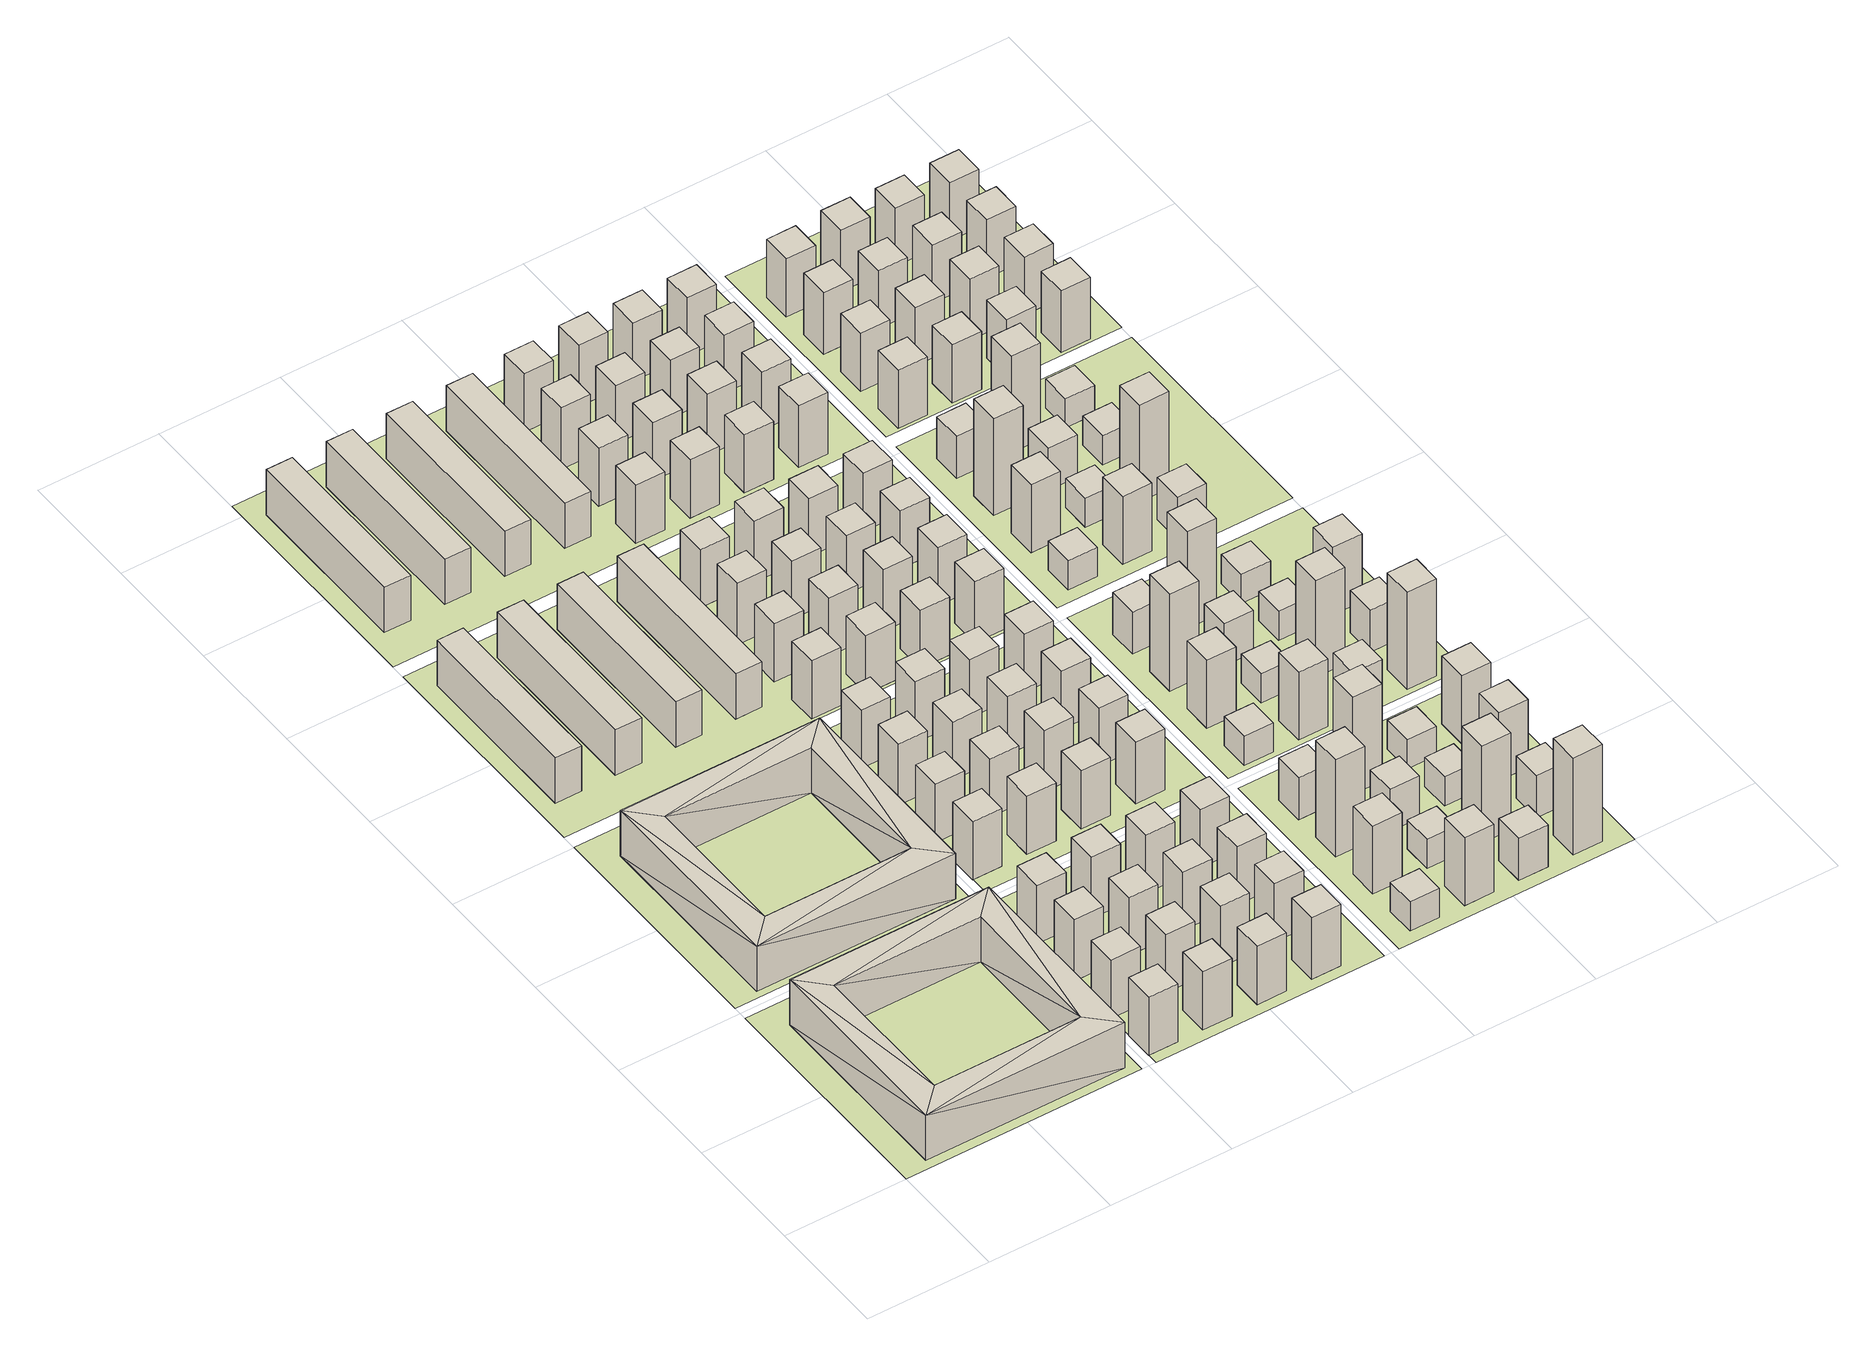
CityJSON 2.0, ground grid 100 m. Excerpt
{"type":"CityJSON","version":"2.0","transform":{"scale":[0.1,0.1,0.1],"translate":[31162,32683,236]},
"CityObjects":{
"building1":{"type":"Building","geometry":[{"type":"Solid","lod":"1","boundaries":[[[[0,1,2]],[[1,3,2]],[[1,4,3]],[[5,3,4]],[[6,3,5]],[[7,6,5]],[[0,2,7]],[[0,7,5]],[[0,5,8]],[[8,5,9]],[[10,5,4]],[[10,9,5]],[[9,10,11]],[[10,12,11]],[[10,13,12]],[[8,12,13]],[[14,12,8]],[[15,14,8]],[[9,11,15]],[[9,15,8]],[[1,0,8]],[[1,8,13]],[[13,10,1]],[[1,10,4]],[[2,3,12]],[[12,3,11]],[[3,15,11]],[[14,15,7]],[[7,15,6]],[[3,6,15]],[[12,7,2]],[[12,14,7]]]]}]},
"building2":{"type":"Building","geometry":[{"type":"Solid","lod":"1","boundaries":[[[[16,17,18,19]],[[18,20,21,19]],[[16,22,23,17]],[[18,17,23,20]],[[21,20,23,22]],[[16,19,21,22]]]]}]},
"building3":{"type":"Building","geometry":[{"type":"Solid","lod":"1","boundaries":[[[[24,25,26]],[[25,27,26]],[[25,28,27]],[[29,27,28]],[[30,27,29]],[[31,30,29]],[[24,26,31]],[[24,31,29]],[[24,29,32]],[[32,29,33]],[[34,29,28]],[[34,33,29]],[[33,34,35]],[[34,36,35]],[[34,37,36]],[[32,36,37]],[[38,36,32]],[[39,38,32]],[[33,35,39]],[[33,39,32]],[[25,24,32]],[[25,32,37]],[[37,34,25]],[[25,34,28]],[[26,27,36]],[[36,27,35]],[[27,39,35]],[[38,39,31]],[[31,39,30]],[[27,30,39]],[[36,31,26]],[[36,38,31]]]]}]},
"building4":{"type":"Building","geometry":[{"type":"Solid","lod":"1","boundaries":[[[[40,41,42,43]],[[44,45,42,41]],[[46,47,40,43]],[[40,47,44,41]],[[44,47,46,45]],[[46,43,42,45]]]]}]},
"building5":{"type":"Building","geometry":[{"type":"Solid","lod":"1","boundaries":[[[[48,49,50,51]],[[50,52,53,51]],[[48,54,55,49]],[[50,49,55,52]],[[53,52,55,54]],[[48,51,53,54]]]]}]},
"building6":{"type":"Building","geometry":[{"type":"Solid","lod":"1","boundaries":[[[[56,57,58,59]],[[58,57,60,61]],[[62,63,56,59]],[[56,63,60,57]],[[62,61,60,63]],[[62,59,58,61]]]]}]},
"building7":{"type":"Building","geometry":[{"type":"Solid","lod":"1","boundaries":[[[[64,65,66,67]],[[66,68,69,67]],[[64,70,71,65]],[[66,65,71,68]],[[69,68,71,70]],[[64,67,69,70]]]]}]},
"building8":{"type":"Building","geometry":[{"type":"Solid","lod":"1","boundaries":[[[[72,73,74,75]],[[76,77,74,73]],[[78,79,72,75]],[[72,79,76,73]],[[76,79,78,77]],[[78,75,74,77]]]]}]},
"building9":{"type":"Building","geometry":[{"type":"Solid","lod":"1","boundaries":[[[[80,81,82,83]],[[82,81,84,85]],[[86,87,80,83]],[[80,87,84,81]],[[86,85,84,87]],[[86,83,82,85]]]]}]},
"building10":{"type":"Building","geometry":[{"type":"Solid","lod":"1","boundaries":[[[[88,89,90,91]],[[90,89,92,93]],[[94,95,88,91]],[[88,95,92,89]],[[94,93,92,95]],[[94,91,90,93]]]]}]},
"building11":{"type":"Building","geometry":[{"type":"Solid","lod":"1","boundaries":[[[[96,97,98,99]],[[98,100,101,99]],[[96,102,103,97]],[[98,97,103,100]],[[101,100,103,102]],[[96,99,101,102]]]]}]},
"building12":{"type":"Building","geometry":[{"type":"Solid","lod":"1","boundaries":[[[[104,105,106,107]],[[108,109,106,105]],[[110,111,104,107]],[[104,111,108,105]],[[108,111,110,109]],[[110,107,106,109]]]]}]},
"building13":{"type":"Building","geometry":[{"type":"Solid","lod":"1","boundaries":[[[[112,113,114,115]],[[116,117,114,113]],[[118,119,112,115]],[[112,119,116,113]],[[116,119,118,117]],[[118,115,114,117]]]]}]},
"building14":{"type":"Building","geometry":[{"type":"Solid","lod":"1","boundaries":[[[[120,121,122,123]],[[122,124,125,123]],[[120,126,127,121]],[[122,121,127,124]],[[125,124,127,126]],[[120,123,125,126]]]]}]},
"building15":{"type":"Building","geometry":[{"type":"Solid","lod":"1","boundaries":[[[[128,129,130,131]],[[130,129,132,133]],[[134,135,128,131]],[[128,135,132,129]],[[134,133,132,135]],[[134,131,130,133]]]]}]},
"building16":{"type":"Building","geometry":[{"type":"Solid","lod":"1","boundaries":[[[[136,137,138,139]],[[138,137,140,141]],[[142,143,136,139]],[[136,143,140,137]],[[142,141,140,143]],[[142,139,138,141]]]]}]},
"building17":{"type":"Building","geometry":[{"type":"Solid","lod":"1","boundaries":[[[[144,145,146,147]],[[148,149,146,145]],[[150,151,144,147]],[[144,151,148,145]],[[148,151,150,149]],[[150,147,146,149]]]]}]},
"building18":{"type":"Building","geometry":[{"type":"Solid","lod":"1","boundaries":[[[[152,153,154,155]],[[154,153,156,157]],[[158,159,152,155]],[[152,159,156,153]],[[158,157,156,159]],[[158,155,154,157]]]]}]},
"building19":{"type":"Building","geometry":[{"type":"Solid","lod":"1","boundaries":[[[[160,161,162,163]],[[164,165,162,161]],[[166,167,160,163]],[[160,167,164,161]],[[164,167,166,165]],[[166,163,162,165]]]]}]},
"building20":{"type":"Building","geometry":[{"type":"Solid","lod":"1","boundaries":[[[[168,169,170,171]],[[172,173,170,169]],[[174,175,168,171]],[[168,175,172,169]],[[172,175,174,173]],[[174,171,170,173]]]]}]},
"building21":{"type":"Building","geometry":[{"type":"Solid","lod":"1","boundaries":[[[[176,177,178,179]],[[178,177,180,181]],[[182,183,176,179]],[[176,183,180,177]],[[182,181,180,183]],[[182,179,178,181]]]]}]},
"building22":{"type":"Building","geometry":[{"type":"Solid","lod":"1","boundaries":[[[[184,185,186,187]],[[186,188,189,187]],[[184,190,191,185]],[[186,185,191,188]],[[189,188,191,190]],[[184,187,189,190]]]]}]},
"building23":{"type":"Building","geometry":[{"type":"Solid","lod":"1","boundaries":[[[[192,193,194,195]],[[194,193,196,197]],[[198,199,192,195]],[[192,199,196,193]],[[198,197,196,199]],[[198,195,194,197]]]]}]},
"building24":{"type":"Building","geometry":[{"type":"Solid","lod":"1","boundaries":[[[[200,201,202,203]],[[204,205,202,201]],[[206,207,200,203]],[[200,207,204,201]],[[204,207,206,205]],[[206,203,202,205]]]]}]},
"building25":{"type":"Building","geometry":[{"type":"Solid","lod":"1","boundaries":[[[[208,209,210,211]],[[210,212,213,211]],[[208,214,215,209]],[[210,209,215,212]],[[213,212,215,214]],[[208,211,213,214]]]]}]},
"building26":{"type":"Building","geometry":[{"type":"Solid","lod":"1","boundaries":[[[[216,217,218,219]],[[220,221,218,217]],[[222,223,216,219]],[[216,223,220,217]],[[220,223,222,221]],[[222,219,218,221]]]]}]},
"building27":{"type":"Building","geometry":[{"type":"Solid","lod":"1","boundaries":[[[[224,225,226,227]],[[228,229,226,225]],[[230,231,224,227]],[[224,231,228,225]],[[228,231,230,229]],[[230,227,226,229]]]]}]},
"building28":{"type":"Building","geometry":[{"type":"Solid","lod":"1","boundaries":[[[[232,233,234,235]],[[236,237,234,233]],[[238,239,232,235]],[[232,239,236,233]],[[236,239,238,237]],[[238,235,234,237]]]]}]},
"building29":{"type":"Building","geometry":[{"type":"Solid","lod":"1","boundaries":[[[[240,241,242,243]],[[244,245,242,241]],[[246,247,240,243]],[[240,247,244,241]],[[244,247,246,245]],[[246,243,242,245]]]]}]},
"building30":{"type":"Building","geometry":[{"type":"Solid","lod":"1","boundaries":[[[[248,249,250,251]],[[250,249,252,253]],[[254,255,248,251]],[[248,255,252,249]],[[254,253,252,255]],[[254,251,250,253]]]]}]},
"building31":{"type":"Building","geometry":[{"type":"Solid","lod":"1","boundaries":[[[[256,257,258,259]],[[258,257,260,261]],[[262,263,256,259]],[[256,263,260,257]],[[262,261,260,263]],[[262,259,258,261]]]]}]},
"building32":{"type":"Building","geometry":[{"type":"Solid","lod":"1","boundaries":[[[[264,265,266,267]],[[266,265,268,269]],[[270,271,264,267]],[[264,271,268,265]],[[270,269,268,271]],[[270,267,266,269]]]]}]},
"building33":{"type":"Building","geometry":[{"type":"Solid","lod":"1","boundaries":[[[[272,273,274,275]],[[276,277,274,273]],[[278,279,272,275]],[[272,279,276,273]],[[276,279,278,277]],[[278,275,274,277]]]]}]},
"building34":{"type":"Building","geometry":[{"type":"Solid","lod":"1","boundaries":[[[[280,281,282,283]],[[284,285,282,281]],[[286,287,280,283]],[[280,287,284,281]],[[284,287,286,285]],[[286,283,282,285]]]]}]},
"building35":{"type":"Building","geometry":[{"type":"Solid","lod":"1","boundaries":[[[[288,289,290,291]],[[290,289,292,293]],[[294,295,288,291]],[[288,295,292,289]],[[294,293,292,295]],[[294,291,290,293]]]]}]},
"building36":{"type":"Building","geometry":[{"type":"Solid","lod":"1","boundaries":[[[[296,297,298,299]],[[298,297,300,301]],[[302,303,296,299]],[[296,303,300,297]],[[302,301,300,303]],[[302,299,298,301]]]]}]},
"building37":{"type":"Building","geometry":[{"type":"Solid","lod":"1","boundaries":[[[[304,305,306,307]],[[306,305,308,309]],[[310,311,304,307]],[[304,311,308,305]],[[310,309,308,311]],[[310,307,306,309]]]]}]},
"building38":{"type":"Building","geometry":[{"type":"Solid","lod":"1","boundaries":[[[[312,313,314,315]],[[314,316,317,315]],[[312,318,319,313]],[[314,313,319,316]],[[317,316,319,318]],[[312,315,317,318]]]]}]},
"building39":{"type":"Building","geometry":[{"type":"Solid","lod":"1","boundaries":[[[[320,321,322,323]],[[322,321,324,325]],[[326,327,320,323]],[[320,327,324,321]],[[326,325,324,327]],[[326,323,322,325]]]]}]},
"building40":{"type":"Building","geometry":[{"type":"Solid","lod":"1","boundaries":[[[[328,329,330,331]],[[332,333,330,329]],[[334,335,328,331]],[[328,335,332,329]],[[332,335,334,333]],[[334,331,330,333]]]]}]},
"building41":{"type":"Building","geometry":[{"type":"Solid","lod":"1","boundaries":[[[[336,337,338,339]],[[338,337,340,341]],[[342,343,336,339]],[[336,343,340,337]],[[342,341,340,343]],[[342,339,338,341]]]]}]},
"building42":{"type":"Building","geometry":[{"type":"Solid","lod":"1","boundaries":[[[[344,345,346,347]],[[348,349,346,345]],[[350,351,344,347]],[[344,351,348,345]],[[348,351,350,349]],[[350,347,346,349]]]]}]},
"building43":{"type":"Building","geometry":[{"type":"Solid","lod":"1","boundaries":[[[[352,353,354,355]],[[356,357,354,353]],[[358,359,352,355]],[[352,359,356,353]],[[356,359,358,357]],[[358,355,354,357]]]]}]},
"building44":{"type":"Building","geometry":[{"type":"Solid","lod":"1","boundaries":[[[[360,361,362,363]],[[364,365,362,361]],[[366,367,360,363]],[[360,367,364,361]],[[364,367,366,365]],[[366,363,362,365]]]]}]},
"building45":{"type":"Building","geometry":[{"type":"Solid","lod":"1","boundaries":[[[[368,369,370,371]],[[370,369,372,373]],[[374,375,368,371]],[[368,375,372,369]],[[374,373,372,375]],[[374,371,370,373]]]]}]},
"building46":{"type":"Building","geometry":[{"type":"Solid","lod":"1","boundaries":[[[[376,377,378,379]],[[380,381,378,377]],[[382,383,376,379]],[[376,383,380,377]],[[380,383,382,381]],[[382,379,378,381]]]]}]},
"building47":{"type":"Building","geometry":[{"type":"Solid","lod":"1","boundaries":[[[[384,385,386,387]],[[388,389,386,385]],[[390,391,384,387]],[[384,391,388,385]],[[388,391,390,389]],[[390,387,386,389]]]]}]},
"building48":{"type":"Building","geometry":[{"type":"Solid","lod":"1","boundaries":[[[[392,393,394,395]],[[394,393,396,397]],[[398,399,392,395]],[[392,399,396,393]],[[398,397,396,399]],[[398,395,394,397]]]]}]},
"building49":{"type":"Building","geometry":[{"type":"Solid","lod":"1","boundaries":[[[[400,401,402,403]],[[404,405,402,401]],[[406,407,400,403]],[[400,407,404,401]],[[404,407,406,405]],[[406,403,402,405]]]]}]},
"building50":{"type":"Building","geometry":[{"type":"Solid","lod":"1","boundaries":[[[[408,409,410,411]],[[410,409,412,413]],[[414,415,408,411]],[[408,415,412,409]],[[414,413,412,415]],[[414,411,410,413]]]]}]},
"building51":{"type":"Building","geometry":[{"type":"Solid","lod":"1","boundaries":[[[[416,417,418,419]],[[418,417,420,421]],[[422,423,416,419]],[[416,423,420,417]],[[422,421,420,423]],[[422,419,418,421]]]]}]},
"building52":{"type":"Building","geometry":[{"type":"Solid","lod":"1","boundaries":[[[[424,425,426,427]],[[428,429,426,425]],[[430,431,424,427]],[[424,431,428,425]],[[428,431,430,429]],[[430,427,426,429]]]]}]},
"building53":{"type":"Building","geometry":[{"type":"Solid","lod":"1","boundaries":[[[[432,433,434,435]],[[436,437,434,433]],[[438,439,432,435]],[[432,439,436,433]],[[436,439,438,437]],[[438,435,434,437]]]]}]},
"building54":{"type":"Building","geometry":[{"type":"Solid","lod":"1","boundaries":[[[[440,441,442,443]],[[444,445,442,441]],[[446,447,440,443]],[[440,447,444,441]],[[444,447,446,445]],[[446,443,442,445]]]]}]},
"building55":{"type":"Building","geometry":[{"type":"Solid","lod":"1","boundaries":[[[[448,449,450,451]],[[450,449,452,453]],[[454,455,448,451]],[[448,455,452,449]],[[454,453,452,455]],[[454,451,450,453]]]]}]},
"building56":{"type":"Building","geometry":[{"type":"Solid","lod":"1","boundaries":[[[[456,457,458,459]],[[458,457,460,461]],[[462,463,456,459]],[[456,463,460,457]],[[462,461,460,463]],[[462,459,458,461]]]]}]},
"building57":{"type":"Building","geometry":[{"type":"Solid","lod":"1","boundaries":[[[[464,465,466,467]],[[466,465,468,469]],[[470,471,464,467]],[[464,471,468,465]],[[470,469,468,471]],[[470,467,466,469]]]]}]},
"building58":{"type":"Building","geometry":[{"type":"Solid","lod":"1","boundaries":[[[[472,473,474,475]],[[474,473,476,477]],[[478,479,472,475]],[[472,479,476,473]],[[478,477,476,479]],[[478,475,474,477]]]]}]},
"building59":{"type":"Building","geometry":[{"type":"Solid","lod":"1","boundaries":[[[[480,481,482,483]],[[484,485,482,481]],[[486,487,480,483]],[[480,487,484,481]],[[484,487,486,485]],[[486,483,482,485]]]]}]},
"building60":{"type":"Building","geometry":[{"type":"Solid","lod":"1","boundaries":[[[[488,489,490,491]],[[490,489,492,493]],[[494,495,488,491]],[[488,495,492,489]],[[494,493,492,495]],[[494,491,490,493]]]]}]},
"building61":{"type":"Building","geometry":[{"type":"Solid","lod":"1","boundaries":[[[[496,497,498,499]],[[500,501,498,497]],[[502,503,496,499]],[[496,503,500,497]],[[500,503,502,501]],[[502,499,498,501]]]]}]},
"building62":{"type":"Building","geometry":[{"type":"Solid","lod":"1","boundaries":[[[[504,505,506,507]],[[508,509,506,505]],[[510,511,504,507]],[[504,511,508,505]],[[508,511,510,509]],[[510,507,506,509]]]]}]},
"building63":{"type":"Building","geometry":[{"type":"Solid","lod":"1","boundaries":[[[[512,513,514,515]],[[516,517,514,513]],[[518,519,512,515]],[[512,519,516,513]],[[516,519,518,517]],[[518,515,514,517]]]]}]},
"building64":{"type":"Building","geometry":[{"type":"Solid","lod":"1","boundaries":[[[[520,521,522,523]],[[524,525,522,521]],[[526,527,520,523]],[[520,527,524,521]],[[524,527,526,525]],[[526,523,522,525]]]]}]},
"building65":{"type":"Building","geometry":[{"type":"Solid","lod":"1","boundaries":[[[[528,529,530,531]],[[530,529,532,533]],[[534,535,528,531]],[[528,535,532,529]],[[534,533,532,535]],[[534,531,530,533]]]]}]},
"building66":{"type":"Building","geometry":[{"type":"Solid","lod":"1","boundaries":[[[[536,537,538,539]],[[538,537,540,541]],[[542,543,536,539]],[[536,543,540,537]],[[542,541,540,543]],[[542,539,538,541]]]]}]},
"building67":{"type":"Building","geometry":[{"type":"Solid","lod":"1","boundaries":[[[[544,545,546,547]],[[546,545,548,549]],[[550,551,544,547]],[[544,551,548,545]],[[550,549,548,551]],[[550,547,546,549]]]]}]},
"building68":{"type":"Building","geometry":[{"type":"Solid","lod":"1","boundaries":[[[[552,553,554,555]],[[554,553,556,557]],[[558,559,552,555]],[[552,559,556,553]],[[558,557,556,559]],[[558,555,554,557]]]]}]},
"building69":{"type":"Building","geometry":[{"type":"Solid","lod":"1","boundaries":[[[[560,561,562,563]],[[564,565,562,561]],[[566,567,560,563]],[[560,567,564,561]],[[564,567,566,565]],[[566,563,562,565]]]]}]},
"building70":{"type":"Building","geometry":[{"type":"Solid","lod":"1","boundaries":[[[[568,569,570,571]],[[570,569,572,573]],[[574,575,568,571]],[[568,575,572,569]],[[574,573,572,575]],[[574,571,570,573]]]]}]},
"building71":{"type":"Building","geometry":[{"type":"Solid","lod":"1","boundaries":[[[[576,577,578,579]],[[580,581,578,577]],[[582,583,576,579]],[[576,583,580,577]],[[580,583,582,581]],[[582,579,578,581]]]]}]},
"building72":{"type":"Building","geometry":[{"type":"Solid","lod":"1","boundaries":[[[[584,585,586,587]],[[588,589,586,585]],[[590,591,584,587]],[[584,591,588,585]],[[588,591,590,589]],[[590,587,586,589]]]]}]},
"building73":{"type":"Building","geometry":[{"type":"Solid","lod":"1","boundaries":[[[[592,593,594,595]],[[594,593,596,597]],[[598,599,592,595]],[[592,599,596,593]],[[598,597,596,599]],[[598,595,594,597]]]]}]},
"building74":{"type":"Building","geometry":[{"type":"Solid","lod":"1","boundaries":[[[[600,601,602,603]],[[604,605,602,601]],[[606,607,600,603]],[[600,607,604,601]],[[604,607,606,605]],[[606,603,602,605]]]]}]},
"building75":{"type":"Building","geometry":[{"type":"Solid","lod":"1","boundaries":[[[[608,609,610,611]],[[610,609,612,613]],[[614,615,608,611]],[[608,615,612,609]],[[614,613,612,615]],[[614,611,610,613]]]]}]},
"building76":{"type":"Building","geometry":[{"type":"Solid","lod":"1","boundaries":[[[[616,617,618,619]],[[618,617,620,621]],[[622,623,616,619]],[[616,623,620,617]],[[622,621,620,623]],[[622,619,618,621]]]]}]},
"building77":{"type":"Building","geometry":[{"type":"Solid","lod":"1","boundaries":[[[[624,625,626,627]],[[626,625,628,629]],[[630,631,624,627]],[[624,631,628,625]],[[630,629,628,631]],[[630,627,626,629]]]]}]},
"building78":{"type":"Building","geometry":[{"type":"Solid","lod":"1","boundaries":[[[[632,633,634,635]],[[636,637,634,633]],[[638,639,632,635]],[[632,639,636,633]],[[636,639,638,637]],[[638,635,634,637]]]]}]},
"building79":{"type":"Building","geometry":[{"type":"Solid","lod":"1","boundaries":[[[[640,641,642,643]],[[644,645,642,641]],[[646,647,640,643]],[[640,647,644,641]],[[644,647,646,645]],[[646,643,642,645]]]]}]},
"building80":{"type":"Building","geometry":[{"type":"Solid","lod":"1","boundaries":[[[[648,649,650,651]],[[652,653,650,649]],[[654,655,648,651]],[[648,655,652,649]],[[652,655,654,653]],[[654,651,650,653]]]]}]},
"building81":{"type":"Building","geometry":[{"type":"Solid","lod":"1","boundaries":[[[[656,657,658,659]],[[658,657,660,661]],[[662,663,656,659]],[[656,663,660,657]],[[662,661,660,663]],[[662,659,658,661]]]]}]},
"building82":{"type":"Building","geometry":[{"type":"Solid","lod":"1","boundaries":[[[[664,665,666,667]],[[668,669,666,665]],[[670,671,664,667]],[[664,671,668,665]],[[668,671,670,669]],[[670,667,666,669]]]]}]},
"building83":{"type":"Building","geometry":[{"type":"Solid","lod":"1","boundaries":[[[[672,673,674,675]],[[674,673,676,677]],[[678,679,672,675]],[[672,679,676,673]],[[678,677,676,679]],[[678,675,674,677]]]]}]},
"building84":{"type":"Building","geometry":[{"type":"Solid","lod":"1","boundaries":[[[[680,681,682,683]],[[684,685,682,681]],[[686,687,680,683]],[[680,687,684,681]],[[684,687,686,685]],[[686,683,682,685]]]]}]},
"building85":{"type":"Building","geometry":[{"type":"Solid","lod":"1","boundaries":[[[[688,689,690,691]],[[692,693,690,689]],[[694,695,688,691]],[[688,695,692,689]],[[692,695,694,693]],[[694,691,690,693]]]]}]},
"building86":{"type":"Building","geometry":[{"type":"Solid","lod":"1","boundaries":[[[[696,697,698,699]],[[698,697,700,701]],[[702,703,696,699]],[[696,703,700,697]],[[702,701,700,703]],[[702,699,698,701]]]]}]},
"building87":{"type":"Building","geometry":[{"type":"Solid","lod":"1","boundaries":[[[[704,705,706,707]],[[706,705,708,709]],[[710,711,704,707]],[[704,711,708,705]],[[710,709,708,711]],[[710,707,706,709]]]]}]},
"building88":{"type":"Building","geometry":[{"type":"Solid","lod":"1","boundaries":[[[[712,713,714,715]],[[716,717,714,713]],[[718,719,712,715]],[[712,719,716,713]],[[716,719,718,717]],[[718,715,714,717]]]]}]},
"building89":{"type":"Building","geometry":[{"type":"Solid","lod":"1","boundaries":[[[[720,721,722,723]],[[724,725,722,721]],[[726,727,720,723]],[[720,727,724,721]],[[724,727,726,725]],[[726,723,722,725]]]]}]},
"building90":{"type":"Building","geometry":[{"type":"Solid","lod":"1","boundaries":[[[[728,729,730,731]],[[732,733,730,729]],[[734,735,728,731]],[[728,735,732,729]],[[732,735,734,733]],[[734,731,730,733]]]]}]},
"building91":{"type":"Building","geometry":[{"type":"Solid","lod":"1","boundaries":[[[[736,737,738,739]],[[738,737,740,741]],[[742,743,736,739]],[[736,743,740,737]],[[742,741,740,743]],[[742,739,738,741]]]]}]},
"building92":{"type":"Building","geometry":[{"type":"Solid","lod":"1","boundaries":[[[[744,745,746,747]],[[748,749,746,745]],[[750,751,744,747]],[[744,751,748,745]],[[748,751,750,749]],[[750,747,746,749]]]]}]},
"building93":{"type":"Building","geometry":[{"type":"Solid","lod":"1","boundaries":[[[[752,753,754,755]],[[754,753,756,757]],[[758,759,752,755]],[[752,759,756,753]],[[758,757,756,759]],[[758,755,754,757]]]]}]},
"building94":{"type":"Building","geometry":[{"type":"Solid","lod":"1","boundaries":[[[[760,761,762,763]],[[764,765,762,761]],[[766,767,760,763]],[[760,767,764,761]],[[764,767,766,765]],[[766,763,762,765]]]]}]},
"building95":{"type":"Building","geometry":[{"type":"Solid","lod":"1","boundaries":[[[[768,769,770,771]],[[770,769,772,773]],[[774,775,768,771]],[[768,775,772,769]],[[774,773,772,775]],[[774,771,770,773]]]]}]},
"building96":{"type":"Building","geometry":[{"type":"Solid","lod":"1","boundaries":[[[[776,777,778,779]],[[778,777,780,781]],[[782,783,776,779]],[[776,783,780,777]],[[782,781,780,783]],[[782,779,778,781]]]]}]},
"building97":{"type":"Building","geometry":[{"type":"Solid","lod":"1","boundaries":[[[[784,785,786,787]],[[788,789,786,785]],[[790,791,784,787]],[[784,791,788,785]],[[788,791,790,789]],[[790,787,786,789]]]]}]},
"building98":{"type":"Building","geometry":[{"type":"Solid","lod":"1","boundaries":[[[[792,793,794,795]],[[794,793,796,797]],[[798,799,792,795]],[[792,799,796,793]],[[798,797,796,799]],[[798,795,794,797]]]]}]},
"building99":{"type":"Building","geometry":[{"type":"Solid","lod":"1","boundaries":[[[[800,801,802,803]],[[802,801,804,805]],[[806,807,800,803]],[[800,807,804,801]],[[806,805,804,807]],[[806,803,802,805]]]]}]},
"building100":{"type":"Building","geometry":[{"type":"Solid","lod":"1","boundaries":[[[[808,809,810,811]],[[812,813,810,809]],[[814,815,808,811]],[[808,815,812,809]],[[812,815,814,813]],[[814,811,810,813]]]]}]},
"building101":{"type":"Building","geometry":[{"type":"Solid","lod":"1","boundaries":[[[[816,817,818,819]],[[818,817,820,821]],[[822,823,816,819]],[[816,823,820,817]],[[822,821,820,823]],[[822,819,818,821]]]]}]},
"building102":{"type":"Building","geometry":[{"type":"Solid","lod":"1","boundaries":[[[[824,825,826,827]],[[828,829,826,825]],[[830,831,824,827]],[[824,831,828,825]],[[828,831,830,829]],[[830,827,826,829]]]]}]},
"building103":{"type":"Building","geometry":[{"type":"Solid","lod":"1","boundaries":[[[[832,833,834,835]],[[834,833,836,837]],[[838,839,832,835]],[[832,839,836,833]],[[838,837,836,839]],[[838,835,834,837]]]]}]},
"building104":{"type":"Building","geometry":[{"type":"Solid","lod":"1","boundaries":[[[[840,841,842,843]],[[842,841,844,845]],[[846,847,840,843]],[[840,847,844,841]],[[846,845,844,847]],[[846,843,842,845]]]]}]},
"building105":{"type":"Building","geometry":[{"type":"Solid","lod":"1","boundaries":[[[[848,849,850,851]],[[850,849,852,853]],[[854,855,848,851]],[[848,855,852,849]],[[854,853,852,855]],[[854,851,850,853]]]]}]},
"building106":{"type":"Building","geometry":[{"type":"Solid","lod":"1","boundaries":[[[[856,857,858,859]],[[860,861,858,857]],[[862,863,856,859]],[[856,863,860,857]],[[860,863,862,861]],[[862,859,858,861]]]]}]},
"building107":{"type":"Building","geometry":[{"type":"Solid","lod":"1","boundaries":[[[[864,865,866,867]],[[868,869,866,865]],[[870,871,864,867]],[[864,871,868,865]],[[868,871,870,869]],[[870,867,866,869]]]]}]},
"building108":{"type":"Building","geometry":[{"type":"Solid","lod":"1","boundaries":[[[[872,873,874,875]],[[876,877,874,873]],[[878,879,872,875]],[[872,879,876,873]],[[876,879,878,877]],[[878,875,874,877]]]]}]},
"building109":{"type":"Building","geometry":[{"type":"Solid","lod":"1","boundaries":[[[[880,881,882,883]],[[884,885,882,881]],[[886,887,880,883]],[[880,887,884,881]],[[884,887,886,885]],[[886,883,882,885]]]]}]},
"building110":{"type":"Building","geometry":[{"type":"Solid","lod":"1","boundaries":[[[[888,889,890,891]],[[890,889,892,893]],[[894,895,888,891]],[[888,895,892,889]],[[894,893,892,895]],[[894,891,890,893]]]]}]},
"building111":{"type":"Building","geometry":[{"type":"Solid","lod":"1","boundaries":[[[[896,897,898,899]],[[900,901,898,897]],[[902,903,896,899]],[[896,903,900,897]],[[900,903,902,901]],[[902,899,898,901]]]]}]},
"building112":{"type":"Building","geometry":[{"type":"Solid","lod":"1","boundaries":[[[[904,905,906,907]],[[906,905,908,909]],[[910,911,904,907]],[[904,911,908,905]],[[910,909,908,911]],[[910,907,906,909]]]]}]},
"building113":{"type":"Building","geometry":[{"type":"Solid","lod":"1","boundaries":[[[[912,913,914,915]],[[916,917,914,913]],[[918,919,912,915]],[[912,919,916,913]],[[916,919,918,917]],[[918,915,914,917]]]]}]},
"building114":{"type":"Building","geometry":[{"type":"Solid","lod":"1","boundaries":[[[[920,921,922,923]],[[922,921,924,925]],[[926,927,920,923]],[[920,927,924,921]],[[926,925,924,927]],[[926,923,922,925]]]]}]},
"building115":{"type":"Building","geometry":[{"type":"Solid","lod":"1","boundaries":[[[[928,929,930,931]],[[932,933,930,929]],[[934,935,928,931]],[[928,935,932,929]],[[932,935,934,933]],[[934,931,930,933]]]]}]},
"building116":{"type":"Building","geometry":[{"type":"Solid","lod":"1","boundaries":[[[[936,937,938,939]],[[938,937,940,941]],[[942,943,936,939]],[[936,943,940,937]],[[942,941,940,943]],[[942,939,938,941]]]]}]},
"building117":{"type":"Building","geometry":[{"type":"Solid","lod":"1","boundaries":[[[[944,945,946,947]],[[946,945,948,949]],[[950,951,944,947]],[[944,951,948,945]],[[950,949,948,951]],[[950,947,946,949]]]]}]},
"building118":{"type":"Building","geometry":[{"type":"Solid","lod":"1","boundaries":[[[[952,953,954,955]],[[954,953,956,957]],[[958,959,952,955]],[[952,959,956,953]],[[958,957,956,959]],[[958,955,954,957]]]]}]},
"building119":{"type":"Building","geometry":[{"type":"Solid","lod":"1","boundaries":[[[[960,961,962,963]],[[962,961,964,965]],[[966,967,960,963]],[[960,967,964,961]],[[966,965,964,967]],[[966,963,962,965]]]]}]},
"building120":{"type":"Building","geometry":[{"type":"Solid","lod":"1","boundaries":[[[[968,969,970,971]],[[972,973,970,969]],[[974,975,968,971]],[[968,975,972,969]],[[972,975,974,973]],[[974,971,970,973]]]]}]},
"building121":{"type":"Building","geometry":[{"type":"Solid","lod":"1","boundaries":[[[[976,977,978,979]],[[980,981,978,977]],[[982,983,976,979]],[[976,983,980,977]],[[980,983,982,981]],[[982,979,978,981]]]]}]},
"building122":{"type":"Building","geometry":[{"type":"Solid","lod":"1","boundaries":[[[[984,985,986,987]],[[988,989,986,985]],[[990,991,984,987]],[[984,991,988,985]],[[988,991,990,989]],[[990,987,986,989]]]]}]},
"building123":{"type":"Building","geometry":[{"type":"Solid","lod":"1","boundaries":[[[[992,993,994,995]],[[994,993,996,997]],[[998,999,992,995]],[[992,999,996,993]],[[998,997,996,999]],[[998,995,994,997]]]]}]},
"building124":{"type":"Building","geometry":[{"type":"Solid","lod":"1","boundaries":[[[[1000,1001,1002,1003]],[[1004,1005,1002,1001]],[[1006,1007,1000,1003]],[[1000,1007,1004,1001]],[[1004,1007,1006,1005]],[[1006,1003,1002,1005]]]]}]},
"building125":{"type":"Building","geometry":[{"type":"Solid","lod":"1","boundaries":[[[[1008,1009,1010,1011]],[[1012,1013,1010,1009]],[[1014,1015,1008,1011]],[[1008,1015,1012,1009]],[[1012,1015,1014,1013]],[[1014,1011,1010,1013]]]]}]},
"building126":{"type":"Building","geometry":[{"type":"Solid","lod":"1","boundaries":[[[[1016,1017,1018,1019]],[[1018,1017,1020,1021]],[[1022,1023,1016,1019]],[[1016,1023,1020,1017]],[[1022,1021,1020,1023]],[[1022,1019,1018,1021]]]]}]},
"building127":{"type":"Building","geometry":[{"type":"Solid","lod":"1","boundaries":[[[[1024,1025,1026,1027]],[[1028,1029,1026,1025]],[[1030,1031,1024,1027]],[[1024,1031,1028,1025]],[[1028,1031,1030,1029]],[[1030,1027,1026,1029]]]]}]},
"building128":{"type":"Building","geometry":[{"type":"Solid","lod":"1","boundaries":[[[[1032,1033,1034,1035]],[[1036,1037,1034,1033]],[[1038,1039,1032,1035]],[[1032,1039,1036,1033]],[[1036,1039,1038,1037]],[[1038,1035,1034,1037]]]]}]},
"building129":{"type":"Building","geometry":[{"type":"Solid","lod":"1","boundaries":[[[[1040,1041,1042,1043]],[[1044,1045,1042,1041]],[[1046,1047,1040,1043]],[[1040,1047,1044,1041]],[[1044,1047,1046,1045]],[[1046,1043,1042,1045]]]]}]},
"building130":{"type":"Building","geometry":[{"type":"Solid","lod":"1","boundaries":[[[[1048,1049,1050,1051]],[[1052,1053,1050,1049]],[[1054,1055,1048,1051]],[[1048,1055,1052,1049]],[[1052,1055,1054,1053]],[[1054,1051,1050,1053]]]]}]},
"building131":{"type":"Building","geometry":[{"type":"Solid","lod":"1","boundaries":[[[[1056,1057,1058,1059]],[[1058,1057,1060,1061]],[[1062,1063,1056,1059]],[[1056,1063,1060,1057]],[[1062,1061,1060,1063]],[[1062,1059,1058,1061]]]]}]},
"building132":{"type":"Building","geometry":[{"type":"Solid","lod":"1","boundaries":[[[[1064,1065,1066,1067]],[[1066,1065,1068,1069]],[[1070,1071,1064,1067]],[[1064,1071,1068,1065]],[[1070,1069,1068,1071]],[[1070,1067,1066,1069]]]]}]},
"building133":{"type":"Building","geometry":[{"type":"Solid","lod":"1","boundaries":[[[[1072,1073,1074,1075]],[[1074,1073,1076,1077]],[[1078,1079,1072,1075]],[[1072,1079,1076,1073]],[[1078,1077,1076,1079]],[[1078,1075,1074,1077]]]]}]},
"landuse1":{"type":"LandUse","geometry":[{"type":"MultiSurface","lod":"1","boundaries":[[[1080,1081,1082,1083]]]}]},
"landuse2":{"type":"LandUse","geometry":[{"type":"MultiSurface","lod":"1","boundaries":[[[1084,1085,1086,1087]]]}]},
"landuse3":{"type":"LandUse","geometry":[{"type":"MultiSurface","lod":"1","boundaries":[[[1088,1089,1090,1091]]]}]},
"landuse4":{"type":"LandUse","geometry":[{"type":"MultiSurface","lod":"1","boundaries":[[[1092,1093,1094,1095]]]}]},
"landuse5":{"type":"LandUse","geometry":[{"type":"MultiSurface","lod":"1","boundaries":[[[1096,1097,1098,1099]]]}]},
"landuse6":{"type":"LandUse","attributes":{"name":"luse0"},"geometry":[{"type":"MultiSurface","lod":"1","boundaries":[[[1100,1101,1102,1103]]]}]},
"landuse7":{"type":"LandUse","geometry":[{"type":"MultiSurface","lod":"1","boundaries":[[[1104,1105,1106,1107]]]}]},
"landuse8":{"type":"LandUse","geometry":[{"type":"MultiSurface","lod":"1","boundaries":[[[1108,1109,1110,1111]]]}]},
"landuse9":{"type":"LandUse","geometry":[{"type":"MultiSurface","lod":"1","boundaries":[[[1112,1113,1114,1115]]]}]},
"landuse10":{"type":"LandUse","geometry":[{"type":"MultiSurface","lod":"1","boundaries":[[[1116,1117,1118,1119]]]}]}
},
"vertices":[
[1858,1717,2],[1858,77,2],[1642,293,2],[434,293,2],[218,77,2],[218,1717,2],[434,1501,2],[1642,1501,2],[1858,1717,422],[218,1717,422],[218,77,422],[434,293,422],[1642,293,422],[1858,77,422],[1642,1501,422],[434,1501,422],
[148,4439,422],[148,5863,422],[148,5863,2],[148,4439,2],[364,5863,2],[364,4439,2],[364,4439,422],[364,5863,422],
[1858,3757,2],[1858,2117,2],[1642,2333,2],[434,2333,2],[218,2117,2],[218,3757,2],[434,3541,2],[1642,3541,2],[1858,3757,422],[218,3757,422],[218,2117,422],[434,2333,422],[1642,2333,422],[1858,2117,422],[1642,3541,422],[434,3541,422],
[2060,328,542],[2060,328,2],[2060,88,2],[2060,88,542],[2300,328,2],[2300,88,2],[2300,88,542],[2300,328,542],
[643,4439,422],[643,5863,422],[643,5863,2],[643,4439,2],[859,5863,2],[859,4439,2],[859,4439,422],[859,5863,422],
[2060,776,542],[2060,776,2],[2060,536,2],[2060,536,542],[2300,776,2],[2300,536,2],[2300,536,542],[2300,776,542],
[148,6499,422],[148,7923,422],[148,7923,2],[148,6499,2],[364,7923,2],[364,6499,2],[364,6499,422],[364,7923,422],
[2060,1224,572],[2060,1224,2],[2060,984,2],[2060,984,572],[2300,1224,2],[2300,984,2],[2300,984,572],[2300,1224,572],
[2060,1672,542],[2060,1672,2],[2060,1432,2],[2060,1432,542],[2300,1672,2],[2300,1432,2],[2300,1432,542],[2300,1672,542],
[2508,328,542],[2508,328,2],[2508,88,2],[2508,88,542],[2748,328,2],[2748,88,2],[2748,88,542],[2748,328,542],
[1138,4439,422],[1138,5863,422],[1138,5863,2],[1138,4439,2],[1353,5863,2],[1353,4439,2],[1353,4439,422],[1353,5863,422],
[2508,776,542],[2508,776,2],[2508,536,2],[2508,536,542],[2748,776,2],[2748,536,2],[2748,536,542],[2748,776,542],
[2060,2448,542],[2060,2448,2],[2060,2208,2],[2060,2208,542],[2300,2448,2],[2300,2208,2],[2300,2208,542],[2300,2448,542],
[643,6499,422],[643,7923,422],[643,7923,2],[643,6499,2],[859,7923,2],[859,6499,2],[859,6499,422],[859,7923,422],
[2508,1224,542],[2508,1224,2],[2508,984,2],[2508,984,542],[2748,1224,2],[2748,984,2],[2748,984,542],[2748,1224,542],
[2060,2896,542],[2060,2896,2],[2060,2656,2],[2060,2656,542],[2300,2896,2],[2300,2656,2],[2300,2656,542],[2300,2896,542],
[2508,1672,572],[2508,1672,2],[2508,1432,2],[2508,1432,572],[2748,1672,2],[2748,1432,2],[2748,1432,572],[2748,1672,572],
[2956,328,542],[2956,328,2],[2956,88,2],[2956,88,542],[3196,328,2],[3196,88,2],[3196,88,542],[3196,328,542],
[2060,3344,572],[2060,3344,2],[2060,3104,2],[2060,3104,572],[2300,3344,2],[2300,3104,2],[2300,3104,572],[2300,3344,572],
[2956,776,572],[2956,776,2],[2956,536,2],[2956,536,572],[3196,776,2],[3196,536,2],[3196,536,572],[3196,776,572],
[2060,3792,542],[2060,3792,2],[2060,3552,2],[2060,3552,542],[2300,3792,2],[2300,3552,2],[2300,3552,542],[2300,3792,542],
[1632,4439,422],[1632,5863,422],[1632,5863,2],[1632,4439,2],[1848,5863,2],[1848,4439,2],[1848,4439,422],[1848,5863,422],
[2508,2448,542],[2508,2448,2],[2508,2208,2],[2508,2208,542],[2748,2448,2],[2748,2208,2],[2748,2208,542],[2748,2448,542],
[2956,1224,542],[2956,1224,2],[2956,984,2],[2956,984,542],[3196,1224,2],[3196,984,2],[3196,984,542],[3196,1224,542],
[1138,6499,422],[1138,7923,422],[1138,7923,2],[1138,6499,2],[1353,7923,2],[1353,6499,2],[1353,6499,422],[1353,7923,422],
[2060,4388,542],[2060,4388,2],[2060,4148,2],[2060,4148,542],[2300,4388,2],[2300,4148,2],[2300,4148,542],[2300,4388,542],
[2508,2896,542],[2508,2896,2],[2508,2656,2],[2508,2656,542],[2748,2896,2],[2748,2656,2],[2748,2656,542],[2748,2896,542],
[2956,1672,542],[2956,1672,2],[2956,1432,2],[2956,1432,542],[3196,1672,2],[3196,1432,2],[3196,1432,542],[3196,1672,542],
[3404,328,572],[3404,328,2],[3404,88,2],[3404,88,572],[3644,328,2],[3644,88,2],[3644,88,572],[3644,328,572],
[2060,4836,542],[2060,4836,2],[2060,4596,2],[2060,4596,542],[2300,4836,2],[2300,4596,2],[2300,4596,542],[2300,4836,542],
[2508,3344,542],[2508,3344,2],[2508,3104,2],[2508,3104,542],[2748,3344,2],[2748,3104,2],[2748,3104,542],[2748,3344,542],
[3404,776,542],[3404,776,2],[3404,536,2],[3404,536,542],[3644,776,2],[3644,536,2],[3644,536,542],[3644,776,542],
[2060,5284,572],[2060,5284,2],[2060,5044,2],[2060,5044,572],[2300,5284,2],[2300,5044,2],[2300,5044,572],[2300,5284,572],
[2508,3792,572],[2508,3792,2],[2508,3552,2],[2508,3552,572],[2748,3792,2],[2748,3552,2],[2748,3552,572],[2748,3792,572],
[2956,2448,542],[2956,2448,2],[2956,2208,2],[2956,2208,542],[3196,2448,2],[3196,2208,2],[3196,2208,542],[3196,2448,542],
[3404,1224,542],[3404,1224,2],[3404,984,2],[3404,984,542],[3644,1224,2],[3644,984,2],[3644,984,542],[3644,1224,542],
[2060,5732,542],[2060,5732,2],[2060,5492,2],[2060,5492,542],[2300,5732,2],[2300,5492,2],[2300,5492,542],[2300,5732,542],
[1632,6499,422],[1632,7923,422],[1632,7923,2],[1632,6499,2],[1848,7923,2],[1848,6499,2],[1848,6499,422],[1848,7923,422],
[2508,4388,542],[2508,4388,2],[2508,4148,2],[2508,4148,542],[2748,4388,2],[2748,4148,2],[2748,4148,542],[2748,4388,542],
[2956,2896,572],[2956,2896,2],[2956,2656,2],[2956,2656,572],[3196,2896,2],[3196,2656,2],[3196,2656,572],[3196,2896,572],
[3404,1672,542],[3404,1672,2],[3404,1432,2],[3404,1432,542],[3644,1672,2],[3644,1432,2],[3644,1432,542],[3644,1672,542],
[2508,4836,542],[2508,4836,2],[2508,4596,2],[2508,4596,542],[2748,4836,2],[2748,4596,2],[2748,4596,542],[2748,4836,542],
[2956,3344,542],[2956,3344,2],[2956,3104,2],[2956,3104,542],[3196,3344,2],[3196,3104,2],[3196,3104,542],[3196,3344,542],
[2060,6508,542],[2060,6508,2],[2060,6268,2],[2060,6268,542],[2300,6508,2],[2300,6268,2],[2300,6268,542],[2300,6508,542],
[2508,5284,542],[2508,5284,2],[2508,5044,2],[2508,5044,542],[2748,5284,2],[2748,5044,2],[2748,5044,542],[2748,5284,542],
[2956,3792,542],[2956,3792,2],[2956,3552,2],[2956,3552,542],[3196,3792,2],[3196,3552,2],[3196,3552,542],[3196,3792,542],
[3404,2448,572],[3404,2448,2],[3404,2208,2],[3404,2208,572],[3644,2448,2],[3644,2208,2],[3644,2208,572],[3644,2448,572],
[2060,6956,542],[2060,6956,2],[2060,6716,2],[2060,6716,542],[2300,6956,2],[2300,6716,2],[2300,6716,542],[2300,6956,542],
[2508,5732,572],[2508,5732,2],[2508,5492,2],[2508,5492,572],[2748,5732,2],[2748,5492,2],[2748,5492,572],[2748,5732,572],
[2956,4388,542],[2956,4388,2],[2956,4148,2],[2956,4148,542],[3196,4388,2],[3196,4148,2],[3196,4148,542],[3196,4388,542],
[3404,2896,542],[3404,2896,2],[3404,2656,2],[3404,2656,542],[3644,2896,2],[3644,2656,2],[3644,2656,542],[3644,2896,542],
[2060,7404,572],[2060,7404,2],[2060,7164,2],[2060,7164,572],[2300,7404,2],[2300,7164,2],[2300,7164,572],[2300,7404,572],
[4228,347,272],[4228,347,2],[4228,107,2],[4228,107,272],[4468,347,2],[4468,107,2],[4468,107,272],[4468,347,272],
[2956,4836,572],[2956,4836,2],[2956,4596,2],[2956,4596,572],[3196,4836,2],[3196,4596,2],[3196,4596,572],[3196,4836,572],
[3404,3344,542],[3404,3344,2],[3404,3104,2],[3404,3104,542],[3644,3344,2],[3644,3104,2],[3644,3104,542],[3644,3344,542],
[2060,7852,542],[2060,7852,2],[2060,7612,2],[2060,7612,542],[2300,7852,2],[2300,7612,2],[2300,7612,542],[2300,7852,542],
[2508,6508,542],[2508,6508,2],[2508,6268,2],[2508,6268,542],[2748,6508,2],[2748,6268,2],[2748,6268,542],[2748,6508,542],
[4228,795,632],[4228,795,2],[4228,555,2],[4228,555,632],[4468,795,2],[4468,555,2],[4468,555,632],[4468,795,632],
[2956,5284,542],[2956,5284,2],[2956,5044,2],[2956,5044,542],[3196,5284,2],[3196,5044,2],[3196,5044,542],[3196,5284,542],
[3404,3792,542],[3404,3792,2],[3404,3552,2],[3404,3552,542],[3644,3792,2],[3644,3552,2],[3644,3552,542],[3644,3792,542],
[2508,6956,542],[2508,6956,2],[2508,6716,2],[2508,6716,542],[2748,6956,2],[2748,6716,2],[2748,6716,542],[2748,6956,542],
[4228,1243,902],[4228,1243,2],[4228,1003,2],[4228,1003,902],[4468,1243,2],[4468,1003,2],[4468,1003,902],[4468,1243,902],
[2956,5732,542],[2956,5732,2],[2956,5492,2],[2956,5492,542],[3196,5732,2],[3196,5492,2],[3196,5492,542],[3196,5732,542],
[3404,4388,572],[3404,4388,2],[3404,4148,2],[3404,4148,572],[3644,4388,2],[3644,4148,2],[3644,4148,572],[3644,4388,572],
[2508,7404,542],[2508,7404,2],[2508,7164,2],[2508,7164,542],[2748,7404,2],[2748,7164,2],[2748,7164,542],[2748,7404,542],
[4228,1691,392],[4228,1691,2],[4228,1451,2],[4228,1451,392],[4468,1691,2],[4468,1451,2],[4468,1451,392],[4468,1691,392],
[4676,347,632],[4676,347,2],[4676,107,2],[4676,107,632],[4916,347,2],[4916,107,2],[4916,107,632],[4916,347,632],
[3404,4836,542],[3404,4836,2],[3404,4596,2],[3404,4596,542],[3644,4836,2],[3644,4596,2],[3644,4596,542],[3644,4836,542],
[2508,7852,572],[2508,7852,2],[2508,7612,2],[2508,7612,572],[2748,7852,2],[2748,7612,2],[2748,7612,572],[2748,7852,572],
[2956,6508,542],[2956,6508,2],[2956,6268,2],[2956,6268,542],[3196,6508,2],[3196,6268,2],[3196,6268,542],[3196,6508,542],
[4676,795,272],[4676,795,2],[4676,555,2],[4676,555,272],[4916,795,2],[4916,555,2],[4916,555,272],[4916,795,272],
[4228,2347,272],[4228,2347,2],[4228,2107,2],[4228,2107,272],[4468,2347,2],[4468,2107,2],[4468,2107,272],[4468,2347,272],
[3404,5284,542],[3404,5284,2],[3404,5044,2],[3404,5044,542],[3644,5284,2],[3644,5044,2],[3644,5044,542],[3644,5284,542],
[2956,6956,572],[2956,6956,2],[2956,6716,2],[2956,6716,572],[3196,6956,2],[3196,6716,2],[3196,6716,572],[3196,6956,572],
[4676,1243,392],[4676,1243,2],[4676,1003,2],[4676,1003,392],[4916,1243,2],[4916,1003,2],[4916,1003,392],[4916,1243,392],
[4228,2795,632],[4228,2795,2],[4228,2555,2],[4228,2555,632],[4468,2795,2],[4468,2555,2],[4468,2555,632],[4468,2795,632],
[3404,5732,542],[3404,5732,2],[3404,5492,2],[3404,5492,542],[3644,5732,2],[3644,5492,2],[3644,5492,542],[3644,5732,542],
[2956,7404,542],[2956,7404,2],[2956,7164,2],[2956,7164,542],[3196,7404,2],[3196,7164,2],[3196,7164,542],[3196,7404,542],
[4676,1691,902],[4676,1691,2],[4676,1451,2],[4676,1451,902],[4916,1691,2],[4916,1451,2],[4916,1451,902],[4916,1691,902],
[4228,3243,902],[4228,3243,2],[4228,3003,2],[4228,3003,902],[4468,3243,2],[4468,3003,2],[4468,3003,902],[4468,3243,902],
[5124,347,392],[5124,347,2],[5124,107,2],[5124,107,392],[5364,347,2],[5364,107,2],[5364,107,392],[5364,347,392],
[2956,7852,542],[2956,7852,2],[2956,7612,2],[2956,7612,542],[3196,7852,2],[3196,7612,2],[3196,7612,542],[3196,7852,542],
[4228,3691,392],[4228,3691,2],[4228,3451,2],[4228,3451,392],[4468,3691,2],[4468,3451,2],[4468,3451,392],[4468,3691,392],
[3404,6508,572],[3404,6508,2],[3404,6268,2],[3404,6268,572],[3644,6508,2],[3644,6268,2],[3644,6268,572],[3644,6508,572],
[5124,795,902],[5124,795,2],[5124,555,2],[5124,555,902],[5364,795,2],[5364,555,2],[5364,555,902],[5364,795,902],
[4676,2347,632],[4676,2347,2],[4676,2107,2],[4676,2107,632],[4916,2347,2],[4916,2107,2],[4916,2107,632],[4916,2347,632],
[3404,6956,542],[3404,6956,2],[3404,6716,2],[3404,6716,542],[3644,6956,2],[3644,6716,2],[3644,6716,542],[3644,6956,542],
[5124,1243,272],[5124,1243,2],[5124,1003,2],[5124,1003,272],[5364,1243,2],[5364,1003,2],[5364,1003,272],[5364,1243,272],
[4676,2795,272],[4676,2795,2],[4676,2555,2],[4676,2555,272],[4916,2795,2],[4916,2555,2],[4916,2555,272],[4916,2795,272],
[4228,4467,272],[4228,4467,2],[4228,4227,2],[4228,4227,272],[4468,4467,2],[4468,4227,2],[4468,4227,272],[4468,4467,272],
[3404,7404,542],[3404,7404,2],[3404,7164,2],[3404,7164,542],[3644,7404,2],[3644,7164,2],[3644,7164,542],[3644,7404,542],
[5124,1691,272],[5124,1691,2],[5124,1451,2],[5124,1451,272],[5364,1691,2],[5364,1451,2],[5364,1451,272],[5364,1691,272],
[4676,3243,392],[4676,3243,2],[4676,3003,2],[4676,3003,392],[4916,3243,2],[4916,3003,2],[4916,3003,392],[4916,3243,392],
[5572,347,902],[5572,347,2],[5572,107,2],[5572,107,902],[5812,347,2],[5812,107,2],[5812,107,902],[5812,347,902],
[4228,4915,632],[4228,4915,2],[4228,4675,2],[4228,4675,632],[4468,4915,2],[4468,4675,2],[4468,4675,632],[4468,4915,632],
[3404,7852,542],[3404,7852,2],[3404,7612,2],[3404,7612,542],[3644,7852,2],[3644,7612,2],[3644,7612,542],[3644,7852,542],
[4676,3691,902],[4676,3691,2],[4676,3451,2],[4676,3451,902],[4916,3691,2],[4916,3451,2],[4916,3451,902],[4916,3691,902],
[5572,795,392],[5572,795,2],[5572,555,2],[5572,555,392],[5812,795,2],[5812,555,2],[5812,555,392],[5812,795,392],
[5124,2347,392],[5124,2347,2],[5124,2107,2],[5124,2107,392],[5364,2347,2],[5364,2107,2],[5364,2107,392],[5364,2347,392],
[4228,5363,902],[4228,5363,2],[4228,5123,2],[4228,5123,902],[4468,5363,2],[4468,5123,2],[4468,5123,902],[4468,5363,902],
[5572,1243,632],[5572,1243,2],[5572,1003,2],[5572,1003,632],[5812,1243,2],[5812,1003,2],[5812,1003,632],[5812,1243,632],
[5124,2795,902],[5124,2795,2],[5124,2555,2],[5124,2555,902],[5364,2795,2],[5364,2555,2],[5364,2555,902],[5364,2795,902],
[4228,5811,392],[4228,5811,2],[4228,5571,2],[4228,5571,392],[4468,5811,2],[4468,5571,2],[4468,5571,392],[4468,5811,392],
[4676,4467,632],[4676,4467,2],[4676,4227,2],[4676,4227,632],[4916,4467,2],[4916,4227,2],[4916,4227,632],[4916,4467,632],
[5572,1691,632],[5572,1691,2],[5572,1451,2],[5572,1451,632],[5812,1691,2],[5812,1451,2],[5812,1451,632],[5812,1691,632],
[5124,3243,272],[5124,3243,2],[5124,3003,2],[5124,3003,272],[5364,3243,2],[5364,3003,2],[5364,3003,272],[5364,3243,272],
[4180,6448,542],[4180,6448,2],[4180,6208,2],[4180,6208,542],[4420,6448,2],[4420,6208,2],[4420,6208,542],[4420,6448,542],
[4676,4915,272],[4676,4915,2],[4676,4675,2],[4676,4675,272],[4916,4915,2],[4916,4675,2],[4916,4675,272],[4916,4915,272],
[5124,3691,272],[5124,3691,2],[5124,3451,2],[5124,3451,272],[5364,3691,2],[5364,3451,2],[5364,3451,272],[5364,3691,272],
[4180,6896,542],[4180,6896,2],[4180,6656,2],[4180,6656,542],[4420,6896,2],[4420,6656,2],[4420,6656,542],[4420,6896,542],
[5572,2347,902],[5572,2347,2],[5572,2107,2],[5572,2107,902],[5812,2347,2],[5812,2107,2],[5812,2107,902],[5812,2347,902],
[4676,5363,392],[4676,5363,2],[4676,5123,2],[4676,5123,392],[4916,5363,2],[4916,5123,2],[4916,5123,392],[4916,5363,392],
[4180,7344,572],[4180,7344,2],[4180,7104,2],[4180,7104,572],[4420,7344,2],[4420,7104,2],[4420,7104,572],[4420,7344,572],
[5572,2795,392],[5572,2795,2],[5572,2555,2],[5572,2555,392],[5812,2795,2],[5812,2555,2],[5812,2555,392],[5812,2795,392],
[4676,5811,902],[4676,5811,2],[4676,5571,2],[4676,5571,902],[4916,5811,2],[4916,5571,2],[4916,5571,902],[4916,5811,902],
[5124,4467,392],[5124,4467,2],[5124,4227,2],[5124,4227,392],[5364,4467,2],[5364,4227,2],[5364,4227,392],[5364,4467,392],
[4180,7792,542],[4180,7792,2],[4180,7552,2],[4180,7552,542],[4420,7792,2],[4420,7552,2],[4420,7552,542],[4420,7792,542],
[5572,3243,632],[5572,3243,2],[5572,3003,2],[5572,3003,632],[5812,3243,2],[5812,3003,2],[5812,3003,632],[5812,3243,632],
[4628,6448,542],[4628,6448,2],[4628,6208,2],[4628,6208,542],[4868,6448,2],[4868,6208,2],[4868,6208,542],[4868,6448,542],
[5124,4915,902],[5124,4915,2],[5124,4675,2],[5124,4675,902],[5364,4915,2],[5364,4675,2],[5364,4675,902],[5364,4915,902],
[4628,6896,542],[4628,6896,2],[4628,6656,2],[4628,6656,542],[4868,6896,2],[4868,6656,2],[4868,6656,542],[4868,6896,542],
[5124,5363,272],[5124,5363,2],[5124,5123,2],[5124,5123,272],[5364,5363,2],[5364,5123,2],[5364,5123,272],[5364,5363,272],
[4628,7344,542],[4628,7344,2],[4628,7104,2],[4628,7104,542],[4868,7344,2],[4868,7104,2],[4868,7104,542],[4868,7344,542],
[5124,5811,272],[5124,5811,2],[5124,5571,2],[5124,5571,272],[5364,5811,2],[5364,5571,2],[5364,5571,272],[5364,5811,272],
[4628,7792,572],[4628,7792,2],[4628,7552,2],[4628,7552,572],[4868,7792,2],[4868,7552,2],[4868,7552,572],[4868,7792,572],
[5076,6448,542],[5076,6448,2],[5076,6208,2],[5076,6208,542],[5316,6448,2],[5316,6208,2],[5316,6208,542],[5316,6448,542],
[5076,6896,572],[5076,6896,2],[5076,6656,2],[5076,6656,572],[5316,6896,2],[5316,6656,2],[5316,6656,572],[5316,6896,572],
[5076,7344,542],[5076,7344,2],[5076,7104,2],[5076,7104,542],[5316,7344,2],[5316,7104,2],[5316,7104,542],[5316,7344,542],
[5076,7792,542],[5076,7792,2],[5076,7552,2],[5076,7552,542],[5316,7792,2],[5316,7552,2],[5316,7552,542],[5316,7792,542],
[5524,6448,572],[5524,6448,2],[5524,6208,2],[5524,6208,572],[5764,6448,2],[5764,6208,2],[5764,6208,572],[5764,6448,572],
[5524,6896,542],[5524,6896,2],[5524,6656,2],[5524,6656,542],[5764,6896,2],[5764,6656,2],[5764,6656,542],[5764,6896,542],
[5524,7344,542],[5524,7344,2],[5524,7104,2],[5524,7104,542],[5764,7344,2],[5764,7104,2],[5764,7104,542],[5764,7344,542],
[5524,7792,542],[5524,7792,2],[5524,7552,2],[5524,7552,542],[5764,7792,2],[5764,7552,2],[5764,7552,542],[5764,7792,542],
[1945,2,2],[1945,1942,2],[5,1942,2],[5,2,2],
[1945,2062,2],[1945,4002,2],[5,4002,2],[5,2062,2],
[3945,2,2],[3945,1942,2],[2065,1942,2],[2065,2,2],
[5,6062,2],[5,4122,2],[3945,4122,2],[3945,6062,2],
[3945,2062,2],[3945,4002,2],[2065,4002,2],[2065,2062,2],
[5,8122,2],[5,6182,2],[3945,6182,2],[3945,8122,2],
[6005,2,2],[6005,1942,2],[4065,1942,2],[4065,2,2],
[6005,2062,2],[6005,4002,2],[4065,4002,2],[4065,2062,2],
[6005,4122,2],[6005,6062,2],[4065,6062,2],[4065,4122,2],
[6005,6182,2],[6005,8122,2],[4065,8122,2],[4065,6182,2]
]}
